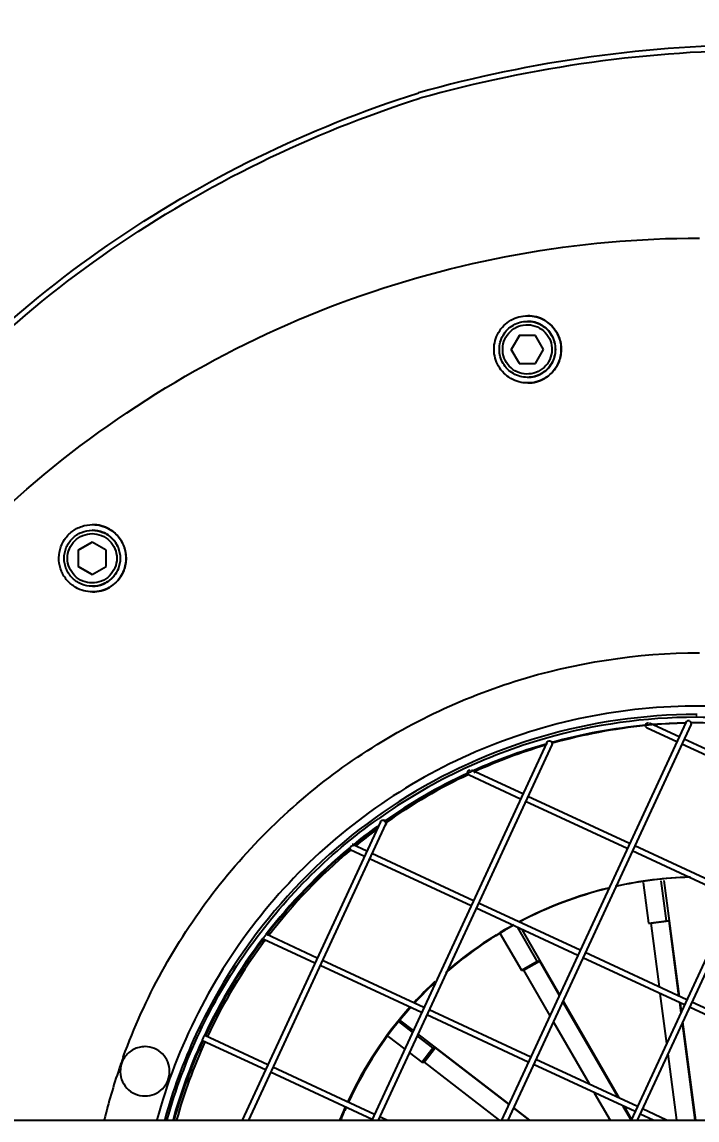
# Model space of a CAD drawing. Header units: millimetres. Extents: x 6781 to 13993, y -7973 to 4183.
# Drawn here: x 11633.5 to 11754.1, y -4701.5 to -4505.5 of the extents above; entities that cross this region are included whole.
import ezdxf

# ---------------------------------------------------------------- set-up
doc = ezdxf.new("R2010")
doc.units = ezdxf.units.MM
doc.header["$LTSCALE"] = 307.34
doc.header["$PDMODE"] = 3
doc.header["$PDSIZE"] = 8
doc.layers.get('0').update_dxf_attribs({"linetype": 'CONTINUOUS'})
doc.layers.get('Defpoints').update_dxf_attribs({"linetype": 'CONTINUOUS'})
doc.styles.get("Standard").update_dxf_attribs({"font": 'calibri.ttf'})
doc.dimstyles.new('DIMSTYLE_2', dxfattribs={"dimtxt": 35, "dimasz": 35, "dimexe": 1.5, "dimexo": 1, "dimgap": 0.875, "dimtad": 1, "dimdec": 0, "dimdsep": 46, "dimtxsty": 'Standard', "dimblk": '_FILLED', "dimblk1": '_FILLED', "dimblk2": '_FILLED', "dimcen": 0.09, "dimazin": 2, "dimtp": 0.01, "dimtm": 0.01, "dimtfac": 1, "dimtdec": 0, "dimtofl": 0, "dimtmove": 0, "dimatfit": 3, "dimldrblk": '_FILLED', "dimfxl": 1, "dimtolj": 1, "dimarcsym": 0})

# ---------------------------------------------------------------- blocks, each defined once
blk = doc.blocks.new('_FILLED')
at = {"color": 0, "linetype": 'ByBlock'}
blk.add_solid([(0, 0), (-1, 0.2143), (-1, -0.2143)], dxfattribs=at)
blk = doc.blocks.new('*D1023')
at = {"color": 0, "linetype": 'Continuous', "lineweight": -2}
for p, q in [((12014.27, -4351.39), (12014.27, -4384.66)), ((11355.22, -4685.18), (11355.22, -4381.66)), ((11390.22, -4383.16), (11979.27, -4383.16))]:
    blk.add_line(p, q, dxfattribs=at)
at = {"layer": 'Defpoints', "color": 0}
for p in [(12014.27, -4350.39), (12014.27, -4383.16), (11355.22, -4686.18)]:
    blk.add_point(p, dxfattribs=at)
at = {"color": 0, "linetype": 'ByBlock', "lineweight": -2, "xscale": 35, "yscale": 35, "zscale": 35, "rotation": 180}
blk.add_blockref('_FILLED', (11355.22, -4383.16), dxfattribs=at)
at = {"color": 0, "linetype": 'ByBlock', "lineweight": -2, "xscale": 35, "yscale": 35, "zscale": 35}
blk.add_blockref('_FILLED', (12014.27, -4383.16), dxfattribs=at)
at = {"color": 0, "insert": (11643.96, -4335.62), "char_height": 35, "attachment_point": 2, "line_spacing_factor": 0.9}
blk.add_mtext('\\A1;\\A1;BVNO-660', dxfattribs=at)

msp = doc.modelspace()

# ---------------------------------------------------------------- linework, layer by layer
at = {"color": 0, "linetype": 'Continuous'}
for p, q in [((11704.20247, -4518.23912), (11704.31903, -4518.2023)), ((11704.20502, -4518.24719), (11704.31903, -4518.2023)), ((11722.30965, -4561.459), (11720.86633, -4563.959)), ((11722.33764, -4561.459), (11720.89432, -4563.959)), ((11725.19627, -4561.459), (11722.30965, -4561.459)), ((11726.63959, -4563.959), (11725.19627, -4561.459)), ((11720.86633, -4563.959), (11722.30965, -4566.459)), ((11720.86633, -4563.959), (11720.89432, -4563.959)), ((11722.33764, -4566.459), (11720.89432, -4563.959)), ((11725.19627, -4566.459), (11726.63959, -4563.959)), ((11722.30965, -4566.459), (11725.19627, -4566.459)), ((11646.04657, -4598.34617), (11643.54668, -4599.78955)), ((11643.54668, -4599.78955), (11643.54668, -4602.6763)), ((11643.57467, -4599.78955), (11643.54668, -4599.78955)), ((11643.57467, -4599.78955), (11646.06056, -4598.35425)), ((11643.57467, -4599.78955), (11643.57467, -4602.6763)), ((11648.54646, -4599.78955), (11646.04657, -4598.34617)), ((11648.54646, -4602.6763), (11648.54646, -4599.78955)), ((11643.54668, -4602.6763), (11646.04657, -4604.11968)), ((11643.54668, -4602.6763), (11643.57467, -4602.6763)), ((11646.06056, -4604.1116), (11643.57467, -4602.6763)), ((11646.04657, -4604.11968), (11648.54646, -4602.6763)), ((11754.06645, -4629.10569), (11753.86214, -4629.10566)), ((11754.06623, -4629.28517), (11753.8623, -4629.29008)), ((11752.03699, -4630.50508), (11719.14719, -4701.45679)), ((11752.94421, -4630.92566), (11720.24937, -4701.45679)), ((11745.10835, -4631.00241), (11744.88015, -4631.02339)), ((11745.10835, -4631.00241), (11744.88164, -4631.0394)), ((11750.85083, -4633.06393), (11745.59081, -4630.62542)), ((11774.57769, -4631.81023), (11742.2929, -4701.45679)), ((11775.48491, -4632.2308), (11743.39508, -4701.45679)), ((11750.43027, -4633.97118), (11745.17006, -4631.53259)), ((11727.22379, -4634.10229), (11696.00148, -4701.45679)), ((11728.131, -4634.52287), (11697.10366, -4701.45679)), ((11769.48182, -4642.80333), (11751.33749, -4634.39176)), ((11769.90238, -4641.89608), (11751.75805, -4633.4845)), ((11722.96752, -4643.28415), (11713.79073, -4639.02987)), ((11714.11523, -4639.21923), (11714.32978, -4639.12254)), ((11713.24649, -4639.52427), (11713.10338, -4639.59043)), ((11713.34549, -4639.73891), (11713.20368, -4639.80695)), ((11722.54696, -4644.19141), (11713.36998, -4639.93704)), ((11714.20717, -4639.42258), (11714.41898, -4639.32112)), ((11741.59851, -4653.02356), (11723.45417, -4644.61199)), ((11742.01907, -4652.1163), (11723.87473, -4643.70473)), ((11697.52477, -4648.23945), (11672.85577, -4701.45679)), ((11698.43199, -4648.66003), (11673.95795, -4701.45679)), ((11692.10124, -4652.81991), (11691.87271, -4653.00929)), ((11692.69225, -4652.33558), (11692.51328, -4652.48142)), ((11695.0842, -4653.50438), (11692.53014, -4652.32034)), ((11692.7704, -4652.43172), (11692.59883, -4652.58615)), ((11692.79626, -4652.41441), (11692.82325, -4652.39242)), ((11692.88085, -4652.51819), (11692.90674, -4652.49493)), ((11761.07061, -4660.94845), (11742.92628, -4652.53688)), ((11692.20269, -4652.94272), (11691.98228, -4653.14111)), ((11694.66364, -4654.41164), (11692.1094, -4653.22751)), ((11714.13575, -4662.33653), (11695.99142, -4653.92496)), ((11760.65005, -4661.85571), (11742.50572, -4653.44414)), ((11713.71519, -4663.24379), (11695.57086, -4654.83222)), ((11750.9295, -4679.39383), (11748.20635, -4658.70619)), ((11744.42851, -4659.05746), (11745.39833, -4666.35101)), ((11748.62039, -4665.92685), (11747.66694, -4658.75635)), ((11732.76674, -4672.07594), (11714.62241, -4663.66437)), ((11733.1873, -4671.16868), (11715.04297, -4662.75711)), ((11745.39833, -4666.35101), (11748.62039, -4665.92685)), ((11745.39833, -4666.35101), (11745.79482, -4666.35101)), ((11745.79482, -4666.35101), (11749.01688, -4665.92685)), ((11745.79482, -4666.35101), (11747.28955, -4677.70637)), ((11748.62039, -4665.92685), (11749.01688, -4665.92685)), ((11749.01688, -4665.92685), (11750.78047, -4679.32474)), ((11677.13059, -4668.28388), (11677.03922, -4668.40228)), ((11686.25243, -4672.55676), (11677.10078, -4668.31412)), ((11677.27299, -4668.39396), (11677.1773, -4668.50868)), ((11718.8558, -4668.09147), (11722.69655, -4674.72677)), ((11725.51103, -4673.10181), (11722.03832, -4667.10233)), ((11722.78332, -4667.4477), (11729.51052, -4679.10044)), ((11685.83187, -4673.46402), (11676.68003, -4669.22129)), ((11676.90335, -4669.41557), (11676.96907, -4669.32801)), ((11676.99356, -4669.48322), (11677.06376, -4669.39919)), ((11752.23885, -4680.00083), (11734.09452, -4671.58926)), ((11704.88342, -4682.29617), (11686.73909, -4673.88459)), ((11705.30398, -4681.38891), (11687.15965, -4672.97734)), ((11722.69655, -4674.72677), (11725.51103, -4673.10181)), ((11723.09305, -4674.72677), (11725.90753, -4673.10181)), ((11725.51103, -4673.10181), (11725.90753, -4673.10181)), ((11725.90753, -4673.10181), (11729.44819, -4679.23489)), ((11751.81829, -4680.90809), (11733.67396, -4672.49652)), ((11722.69655, -4674.72677), (11723.09305, -4674.72677)), ((11723.09305, -4674.72677), (11727.77696, -4682.84017)), ((11730.12183, -4680.15936), (11740.16045, -4697.5481)), ((11747.44407, -4678.88023), (11748.61937, -4687.80897)), ((11724.35553, -4690.22106), (11706.2112, -4681.80949)), ((11730.05951, -4680.2938), (11739.96937, -4697.45951)), ((11750.93499, -4680.4986), (11751.17232, -4682.3016)), ((11751.28131, -4682.06648), (11751.08402, -4680.56769)), ((11770.86984, -4689.74024), (11752.7255, -4681.32867)), ((11771.2904, -4688.83298), (11753.14606, -4680.42141)), ((11703.26591, -4685.78556), (11700.79731, -4683.89436)), ((11703.40825, -4685.47849), (11700.99773, -4683.62869)), ((11723.93497, -4691.12832), (11705.79064, -4682.71674)), ((11728.38827, -4683.89908), (11734.84545, -4695.0841)), ((11751.41608, -4684.15343), (11753.69375, -4701.45679)), ((11753.83369, -4701.45679), (11751.52507, -4683.91831)), ((11720.48086, -4698.57973), (11704.22123, -4686.10236)), ((11677.00011, -4692.51639), (11665.75907, -4687.30513)), ((11666.0871, -4686.35109), (11666.0692, -4686.38919)), ((11677.42067, -4691.60914), (11666.17963, -4686.39788)), ((11666.27207, -4686.43801), (11666.25534, -4686.47656)), ((11666.60703, -4686.59545), (11666.63754, -4686.5301)), ((11666.8011, -4686.68599), (11666.82983, -4686.61998)), ((11698.88599, -4686.52414), (11701.86545, -4688.80671)), ((11706.90639, -4688.57455), (11704.07924, -4686.40866)), ((11702.67878, -4689.42982), (11704.92797, -4691.15292)), ((11704.92797, -4691.15292), (11706.90639, -4688.57455)), ((11705.32446, -4691.15292), (11707.30289, -4688.57455)), ((11706.90639, -4688.57455), (11707.30289, -4688.57455)), ((11707.30289, -4688.57455), (11720.44414, -4698.65894)), ((11748.86313, -4689.6608), (11750.41586, -4701.45679)), ((11704.92797, -4691.15292), (11705.32446, -4691.15292)), ((11705.32446, -4691.15292), (11718.75172, -4701.45679)), ((11742.98652, -4699.96047), (11724.84219, -4691.54889)), ((11743.40708, -4699.05321), (11725.26275, -4690.64164)), ((11696.05166, -4701.34854), (11677.90733, -4692.93697)), ((11696.47222, -4700.44129), (11678.32789, -4692.02972)), ((11735.71431, -4696.58912), (11738.52444, -4701.45679)), ((11721.25712, -4699.2828), (11724.0901, -4701.45679)), ((11724.23004, -4701.45679), (11721.29384, -4699.20359)), ((11740.83823, -4698.96453), (11742.27702, -4701.45679)), ((11741.0293, -4699.05312), (11742.34815, -4701.3376)), ((11748.59176, -4701.45679), (11744.3143, -4699.47379)), ((11373.32429, -4701.45679), (11834.27299, -4701.45679)), ((11698.66272, -4701.45679), (11697.37943, -4700.86187)), ((11746.21418, -4701.45679), (11743.89374, -4700.38104))]:
    msp.add_line(p, q, dxfattribs=at)
for centre, radius, start, end in [((11766.7562, -4740.66163), 231.05578, 90.036001, 105.6777214), ((11766.74472, -4740.63798), 230.03205, 90.0347459, 105.68193), ((11753.9385, -4728.06664), 98.46091, 90.039921, 105.8801423), ((11753.90521, -4727.77024), 97.16689, 95.329433, 105.455965), ((11754.54089, -4727.77193), 97.16882, 95.7076226, 105.6981118), ((11754.10562, -4727.76708), 97.16374, 95.4489652, 105.420735), ((11753.85809, -4727.43983), 96.83353, 94.8892046, 95.184235), ((11753.8617, -4727.48217), 96.87603, 94.4856557, 94.8891969), ((11753.87351, -4727.65237), 97.04664, 91.1364403, 94.4847487), ((11754.07393, -4727.64254), 97.03681, 91.2574634, 94.5955592), ((11754.50659, -4727.62584), 97.02009, 91.5190612, 94.8293663), ((11753.87477, -4727.69486), 97.08914, 90.0027884, 90.556805), ((11754.07558, -4727.69605), 97.09034, 90.121061, 90.5602369), ((11754.50909, -4727.69947), 97.09376, 90.3764494, 90.8134355), ((11753.84737, -4727.8416), 98.23585, 77.8221263, 89.986859), ((11753.84854, -4727.83315), 97.22743, 77.9643268, 89.9873273), ((11754.18557, -4728.24931), 98.7044, 105.9890739, 125.2985635), ((11753.91356, -4727.70837), 97.10957, 106.144157, 114.1209237), ((11754.11351, -4727.70529), 97.10638, 106.2898993, 114.1855038), ((11754.54495, -4727.6986), 97.09942, 106.6042497, 114.3257901), ((11753.89088, -4727.65266), 97.04975, 105.9035634, 106.1404408), ((11753.89693, -4727.64649), 97.0463, 114.126894, 114.3446993), ((11753.9783, -4727.78084), 97.20241, 114.8670078, 125.0665962), ((11754.61153, -4727.77731), 97.19883, 115.1499252, 125.2793664), ((11754.17509, -4727.77385), 97.19439, 114.9533355, 124.9661637), ((11753.90187, -4727.65739), 97.05826, 114.3447033, 114.7636485), ((11753.8388, -4727.55513), 96.93751, 125.9161111, 129.1079244), ((11754.03507, -4727.549), 96.92986, 126.1203341, 129.1613384), ((11754.46115, -4727.53935), 96.91771, 126.5671725, 129.2788315), ((11753.86602, -4727.58695), 96.97938, 129.2449437, 129.5599884), ((11692.45851, -4652.7746), 0.50123, 39.8365681, 51.9962533), ((11754.10119, -4727.81986), 97.30882, 129.7541606, 142.2784124), ((11754.30191, -4727.81931), 97.30834, 129.8206024, 142.3335222), ((11754.7331, -4727.81606), 97.30449, 130.0108711, 142.4425054), ((11754.65905, -4727.76978), 69.66464, 91.4433472, 102.6078339), ((11754.82386, -4727.74247), 69.6373, 91.7363457, 102.7065898), ((11754.89964, -4727.84679), 69.75638, 103.8294489, 117.788213), ((11754.73643, -4727.86046), 69.77068, 103.7355178, 117.5950518), ((11753.87527, -4727.60498), 96.99865, 142.3855026, 142.6898209), ((11754.92874, -4727.77625), 69.70798, 118.8257078, 131.0482204), ((11754.73689, -4727.74437), 69.66845, 118.7074225, 130.5410008), ((11754.08662, -4727.73), 97.24263, 142.9136075, 154.8162714), ((11754.28569, -4727.72865), 97.24044, 142.9893594, 154.8309113), ((11754.71796, -4727.72722), 97.23869, 143.1533478, 154.933494), ((11753.86017, -4727.59346), 96.97966, 142.689824, 142.8972826), ((11754.70801, -4727.67007), 69.5934, 132.9934308, 137.3221605), ((11754.83099, -4727.62505), 69.52987, 132.9455195, 137.4055233), ((11754.94256, -4727.80284), 69.85674, 138.2447118, 154.937509), ((11755.12191, -4727.81025), 69.87028, 138.3203076, 154.9943208), ((11754.10984, -4727.66189), 98.66644, 155.1373104, 164.5717972), ((11754.02318, -4727.65761), 97.15454, 155.429686, 164.3141899), ((11754.22235, -4727.65692), 97.15273, 155.4770796, 164.3142117), ((11754.65168, -4727.65527), 97.14829, 155.5890818, 164.3144896), ((11753.93402, -4727.6283), 97.06126, 155.1217224, 155.4235384), ((11753.92322, -4727.62329), 97.04937, 154.8570835, 155.1217218), ((11655.46954, -4692.75217), 4.38615, 89.6952001, 89.9999824), ((11754.60665, -4727.63405), 109.58985, 160.0284219, 161.2071064), ((11754.53952, -4727.61018), 109.51861, 161.2076126, 166.1622444), ((11655.46954, -4692.77982), 4.3862, 270.0000176, 270.3047962), ((11754.71155, -4727.63649), 69.57704, 155.807637, 157.825699), ((11754.75603, -4727.58131), 69.44195, 155.8636032, 157.8688314)]:
    msp.add_arc(centre, radius, start, end, dxfattribs=at)
for points, knots in [([(11560.10663, -4701.42484), (11561.51497, -4680.91959), (11570.54559, -4640.07368), (11601.49028, -4585.70949), (11647.03668, -4542.83211), (11684.60612, -4524.43617), (11704.20247, -4518.23912)], [0, 0, 0, 0, 0.250004124, 0.500005769, 0.750004408, 1, 1, 1, 1]), ([(11561.09773, -4701.42475), (11562.50609, -4681.01815), (11571.50721, -4640.37082), (11602.32272, -4586.2777), (11647.66654, -4543.62212), (11685.06295, -4525.32827), (11704.56779, -4519.1684)], [0, 0, 0, 0, 0.250004247, 0.500006007, 0.750004711, 1, 1, 1, 1]), ([(11572.90906, -4701.44076), (11576.00567, -4679.94634), (11590.04484, -4637.69073), (11631.81672, -4585.94773), (11688.98463, -4551.97765), (11732.80919, -4544.10605), (11754.52473, -4544.10583)], [0, 0, 0, 0, 0.250005188, 0.500006455, 0.750003872, 1, 1, 1, 1]), ([(11718.61301, -4566.959), (11718.35196, -4566.50683), (11717.9467, -4565.52913), (11717.74036, -4563.95911), (11717.94705, -4562.38814), (11718.55338, -4560.92447), (11719.51777, -4559.66754), (11720.77491, -4558.70308), (11722.23772, -4558.09683), (11723.28703, -4557.95898), (11723.80912, -4557.959)], [0, 0, 0, 0, 0.125001913, 0.250003567, 0.375005666, 0.500006943, 0.625007192, 0.750006085, 0.875003493, 1, 1, 1, 1]), ([(11723.80912, -4557.959), (11724.33119, -4557.95903), (11725.38042, -4558.09685), (11726.84326, -4558.70336), (11728.09987, -4559.66706), (11728.74383, -4560.50685), (11729.00486, -4560.959)], [0, 0, 0, 0, 0.249996059, 0.499994054, 0.749994487, 1, 1, 1, 1]), ([(11729.02072, -4560.959), (11728.75968, -4560.50684), (11728.11571, -4559.66702), (11726.85904, -4558.70331), (11725.39614, -4558.09681), (11724.34688, -4557.959), (11723.82479, -4557.959)], [0, 0, 0, 0, 0.250004014, 0.500004876, 0.750003142, 1, 1, 1, 1]), ([(11719.42862, -4561.459), (11719.64616, -4561.08219), (11720.1828, -4560.38234), (11721.23003, -4559.57926), (11722.4491, -4559.07383), (11723.32349, -4558.95901), (11723.75856, -4558.959)], [0, 0, 0, 0, 0.250008332, 0.500004967, 0.750002992, 1, 1, 1, 1]), ([(11719.94261, -4561.759), (11720.22873, -4561.26341), (11721.00563, -4560.37593), (11722.58433, -4559.59867), (11724.34228, -4559.48296), (11726.01012, -4560.04937), (11727.33451, -4561.21062), (11728.11326, -4562.79095), (11728.22951, -4564.5468), (11727.84943, -4565.6634), (11727.56331, -4566.159)], [0, 0, 0, 0, 0.124999734, 0.249998697, 0.374997425, 0.499995297, 0.624994099, 0.749995215, 0.874997448, 1, 1, 1, 1]), ([(11723.75856, -4558.959), (11724.19363, -4558.95899), (11725.06804, -4559.0739), (11726.28702, -4559.57912), (11727.3346, -4560.38285), (11728.13822, -4561.43029), (11728.64349, -4562.65), (11728.81569, -4563.95912), (11728.64375, -4565.26745), (11728.30604, -4566.08219), (11728.0885, -4566.459)], [0, 0, 0, 0, 0.124996673, 0.249994222, 0.37499299, 0.499992994, 0.624994388, 0.749996289, 0.874996276, 1, 1, 1, 1]), ([(11728.13887, -4566.459), (11728.35642, -4566.08218), (11728.69414, -4565.26743), (11728.86607, -4563.95907), (11728.69384, -4562.64991), (11728.18853, -4561.43018), (11727.38486, -4560.38273), (11726.33723, -4559.57902), (11725.1182, -4559.07384), (11724.24377, -4558.95897), (11723.8087, -4558.95901)], [0, 0, 0, 0, 0.125003264, 0.250002958, 0.375005398, 0.500008239, 0.625008874, 0.750007452, 0.875004249, 1, 1, 1, 1]), ([(11723.75856, -4568.95899), (11723.32349, -4568.959), (11722.44908, -4568.8441), (11721.23009, -4568.33887), (11720.18252, -4567.53514), (11719.3789, -4566.4877), (11718.87363, -4565.26799), (11718.70142, -4563.95887), (11718.87336, -4562.65054), (11719.21108, -4561.8358), (11719.42862, -4561.459)], [0, 0, 0, 0, 0.124996673, 0.249994222, 0.37499299, 0.499992994, 0.624994388, 0.749996289, 0.874996276, 1, 1, 1, 1]), ([(11727.56331, -4566.159), (11727.27719, -4566.65458), (11726.50029, -4567.54206), (11724.92159, -4568.31932), (11723.16364, -4568.43503), (11721.4958, -4567.86862), (11720.17141, -4566.70737), (11719.39266, -4565.12704), (11719.27641, -4563.37119), (11719.65649, -4562.2546), (11719.94261, -4561.759)], [0, 0, 0, 0, 0.124999734, 0.249998697, 0.374997425, 0.499995297, 0.624994099, 0.749995215, 0.874997448, 1, 1, 1, 1]), ([(11729.00486, -4560.959), (11729.39503, -4561.63481), (11729.9135, -4563.15735), (11729.75427, -4565.5521), (11728.69485, -4567.70565), (11727.48459, -4568.76496), (11726.80881, -4569.15515)], [0, 0, 0, 0, 0.250001413, 0.500003551, 0.75000361, 1, 1, 1, 1]), ([(11726.82467, -4569.15515), (11727.50045, -4568.76496), (11728.71071, -4567.70565), (11729.77013, -4565.5521), (11729.92936, -4563.15735), (11729.41089, -4561.63481), (11729.02072, -4560.959)], [0, 0, 0, 0, 0.249996387, 0.499996444, 0.749998584, 1, 1, 1, 1]), ([(11728.0885, -4566.459), (11727.87096, -4566.8358), (11727.33431, -4567.53565), (11726.28709, -4568.33873), (11725.06802, -4568.84416), (11724.19363, -4568.95898), (11723.75856, -4568.95899)], [0, 0, 0, 0, 0.250008332, 0.500004967, 0.750002992, 1, 1, 1, 1]), ([(11723.80918, -4568.95899), (11724.24422, -4568.95896), (11725.11857, -4568.8441), (11726.33756, -4568.33866), (11727.38472, -4567.53561), (11727.92135, -4566.83578), (11728.13887, -4566.459)], [0, 0, 0, 0, 0.249996647, 0.49999341, 0.749989217, 1, 1, 1, 1]), ([(11723.80894, -4569.95899), (11723.28686, -4569.95899), (11722.23759, -4569.82118), (11720.77469, -4569.21468), (11719.51803, -4568.25097), (11718.87405, -4567.41115), (11718.61301, -4566.959)], [0, 0, 0, 0, 0.249996856, 0.499995121, 0.749995983, 1, 1, 1, 1]), ([(11726.80881, -4569.15515), (11726.35667, -4569.4162), (11725.37973, -4569.8215), (11724.33102, -4569.95899), (11723.80894, -4569.95899)], [0, 0, 0, 0, 0.500001745, 1, 1, 1, 1]), ([(11723.8248, -4569.95899), (11724.34688, -4569.95899), (11725.39559, -4569.8215), (11726.37253, -4569.4162), (11726.82467, -4569.15515)], [0, 0, 0, 0, 0.499998253, 1, 1, 1, 1]), ([(11643.10268, -4606.42908), (11642.5384, -4606.10328), (11641.50929, -4605.25954), (11640.45997, -4603.57049), (11640.00774, -4601.63227), (11640.20296, -4599.65195), (11641.02408, -4597.83935), (11642.38486, -4596.38698), (11644.13812, -4595.44897), (11645.45122, -4595.23289), (11646.10278, -4595.23293)], [0, 0, 0, 0, 0.124998726, 0.249999776, 0.375001852, 0.500004213, 0.625005788, 0.750005469, 0.875003167, 1, 1, 1, 1]), ([(11646.10278, -4595.23293), (11646.62482, -4595.23296), (11647.67345, -4595.37045), (11648.65031, -4595.77574), (11649.10242, -4596.03677)], [0, 0, 0, 0, 0.499996326, 1, 1, 1, 1]), ([(11649.11828, -4596.03677), (11648.66614, -4595.77572), (11647.6892, -4595.37042), (11646.64049, -4595.23293), (11646.11841, -4595.23293)], [0, 0, 0, 0, 0.500001745, 1, 1, 1, 1]), ([(11641.05239, -4601.23293), (11641.05239, -4600.58263), (11641.31258, -4599.26781), (11642.42524, -4597.60587), (11644.08711, -4596.49314), (11645.40189, -4596.23293), (11646.05217, -4596.23293)], [0, 0, 0, 0, 0.250003919, 0.50000702, 0.750004983, 1, 1, 1, 1]), ([(11641.64676, -4601.23293), (11641.64676, -4600.66067), (11641.87586, -4599.50362), (11642.85443, -4598.04112), (11644.31901, -4597.06189), (11646.04659, -4596.71846), (11647.77416, -4597.06191), (11649.23871, -4598.04113), (11650.21727, -4599.50362), (11650.44638, -4600.66066), (11650.44638, -4601.23293)], [0, 0, 0, 0, 0.125001892, 0.250003552, 0.375003935, 0.500001453, 0.624998097, 0.749996516, 0.874997093, 1, 1, 1, 1]), ([(11646.05217, -4596.23293), (11646.70244, -4596.23293), (11648.01723, -4596.49314), (11649.6791, -4597.60587), (11650.79175, -4599.26781), (11651.05195, -4600.58263), (11651.05195, -4601.23293)], [0, 0, 0, 0, 0.249995017, 0.49999298, 0.749996081, 1, 1, 1, 1]), ([(11651.10233, -4601.23293), (11651.10233, -4600.58264), (11650.84213, -4599.26783), (11649.72949, -4597.60589), (11648.06764, -4596.49316), (11646.75286, -4596.23294), (11646.10259, -4596.23293)], [0, 0, 0, 0, 0.250002915, 0.500005609, 0.750005516, 1, 1, 1, 1]), ([(11649.10242, -4596.03677), (11649.7782, -4596.42696), (11650.98846, -4597.48628), (11652.04788, -4599.63982), (11652.20711, -4602.03457), (11651.68864, -4603.55711), (11651.29847, -4604.23293)], [0, 0, 0, 0, 0.249996387, 0.499996444, 0.749998584, 1, 1, 1, 1]), ([(11651.31433, -4604.23293), (11651.7045, -4603.55711), (11652.22297, -4602.03457), (11652.06374, -4599.63982), (11651.00432, -4597.48628), (11649.79406, -4596.42696), (11649.11828, -4596.03677)], [0, 0, 0, 0, 0.250001413, 0.500003551, 0.75000361, 1, 1, 1, 1]), ([(11646.05217, -4606.23293), (11645.40189, -4606.23293), (11644.08711, -4605.97271), (11642.42524, -4604.85998), (11641.31258, -4603.19804), (11641.05239, -4601.88322), (11641.05239, -4601.23293)], [0, 0, 0, 0, 0.249995017, 0.49999298, 0.749996081, 1, 1, 1, 1]), ([(11650.44638, -4601.23293), (11650.44638, -4601.80519), (11650.21728, -4602.96223), (11649.23871, -4604.42473), (11647.77413, -4605.40396), (11646.04655, -4605.74739), (11644.31898, -4605.40394), (11642.85443, -4604.42472), (11641.87587, -4602.96223), (11641.64676, -4601.80519), (11641.64676, -4601.23293)], [0, 0, 0, 0, 0.125001892, 0.250003552, 0.375003935, 0.500001453, 0.624998097, 0.749996516, 0.874997093, 1, 1, 1, 1]), ([(11651.05195, -4601.23293), (11651.05195, -4601.88322), (11650.79175, -4603.19804), (11649.6791, -4604.85998), (11648.01723, -4605.97271), (11646.70244, -4606.23293), (11646.05217, -4606.23293)], [0, 0, 0, 0, 0.250003919, 0.50000702, 0.750004983, 1, 1, 1, 1]), ([(11646.1025, -4606.23292), (11646.75277, -4606.23293), (11648.06757, -4605.97272), (11649.72945, -4604.86), (11650.84212, -4603.19806), (11651.10233, -4601.88323), (11651.10233, -4601.23293)], [0, 0, 0, 0, 0.249994375, 0.49999207, 0.749993897, 1, 1, 1, 1]), ([(11651.29847, -4604.23293), (11651.03743, -4604.68508), (11650.39346, -4605.5249), (11649.13679, -4606.48861), (11647.67389, -4607.09511), (11646.62463, -4607.23292), (11646.10254, -4607.23292)], [0, 0, 0, 0, 0.250004014, 0.500004876, 0.750003142, 1, 1, 1, 1]), ([(11646.1184, -4607.23292), (11646.64049, -4607.23292), (11647.68975, -4607.09511), (11649.15265, -4606.48861), (11650.40932, -4605.5249), (11651.05329, -4604.68508), (11651.31433, -4604.23293)], [0, 0, 0, 0, 0.249996856, 0.499995121, 0.749995983, 1, 1, 1, 1]), ([(11646.10254, -4607.23292), (11645.58046, -4607.23292), (11644.53175, -4607.09543), (11643.55481, -4606.69013), (11643.10268, -4606.42908)], [0, 0, 0, 0, 0.499998253, 1, 1, 1, 1]), ([(11651.6073, -4690.2032), (11655.40166, -4679.76218), (11666.26715, -4659.914), (11690.70939, -4636.5224), (11721.04192, -4621.53876), (11743.40718, -4618.10584), (11754.51595, -4618.10573)], [0, 0, 0, 0, 0.250004446, 0.500005119, 0.750002941, 1, 1, 1, 1]), ([(11787.28544, -4633.27079), (11774.45019, -4628.75604), (11746.57747, -4625.00434), (11706.25802, -4636.57666), (11673.86497, -4663.228), (11661.15107, -4688.31486), (11657.59213, -4701.44773)], [0, 0, 0, 0, 0.24999688, 0.499994333, 0.749995169, 1, 1, 1, 1]), ([(11753.86214, -4629.10566), (11744.57057, -4629.11394), (11725.88295, -4631.79447), (11700.18169, -4643.49508), (11678.77352, -4661.9114), (11668.49586, -4677.74796), (11664.58801, -4686.17808)], [0, 0, 0, 0, 0.249996464, 0.499994813, 0.749996531, 1, 1, 1, 1]), ([(11745.17006, -4631.53259), (11745.06533, -4631.48452), (11744.86275, -4631.29183), (11744.86307, -4630.99605), (11744.92211, -4630.86869)], [0, 0, 0, 0, 0.450819229, 1, 1, 1, 1]), ([(11744.92211, -4630.86869), (11744.96489, -4630.7764), (11745.10178, -4630.62757), (11745.2926, -4630.57887), (11745.37855, -4630.57907)], [0, 0, 0, 0, 0.541992518, 1, 1, 1, 1]), ([(11752.48636, -4630.21534), (11752.4336, -4630.21536), (11752.24895, -4630.24323), (11752.09132, -4630.38522), (11752.03699, -4630.50508)], [0, 0, 0, 0, 0.286172503, 1, 1, 1, 1]), ([(11752.69621, -4630.26174), (11752.82392, -4630.32094), (11753.01589, -4630.54357), (11752.99144, -4630.82145), (11752.94421, -4630.92566)], [0, 0, 0, 0, 0.551614378, 1, 1, 1, 1]), ([(11727.22379, -4634.10229), (11727.24153, -4634.06315), (11727.33737, -4633.90526), (11727.53257, -4633.81267), (11727.67315, -4633.81257)], [0, 0, 0, 0, 0.234102469, 1, 1, 1, 1]), ([(11727.88301, -4633.85895), (11728.01071, -4633.91815), (11728.20268, -4634.14078), (11728.17824, -4634.41865), (11728.131, -4634.52287)], [0, 0, 0, 0, 0.551602014, 1, 1, 1, 1]), ([(11713.12203, -4639.27314), (11713.14451, -4639.22463), (11713.24899, -4639.06737), (11713.4456, -4638.9832), (11713.57846, -4638.9835)], [0, 0, 0, 0, 0.286918636, 1, 1, 1, 1]), ([(11713.36998, -4639.93704), (11713.26526, -4639.88898), (11713.06269, -4639.69629), (11713.06299, -4639.40051), (11713.12203, -4639.27314)], [0, 0, 0, 0, 0.450770487, 1, 1, 1, 1]), ([(11659.44875, -4701.39018), (11662.41701, -4690.69784), (11672.08481, -4670.17737), (11688.10184, -4654.11448), (11697.1505, -4647.69151)], [0, 0, 0, 0, 0.500004071, 1, 1, 1, 1]), ([(11697.52477, -4648.23945), (11697.56053, -4648.16055), (11697.68424, -4648.0089), (11697.87499, -4647.94981), (11697.97414, -4647.94973)], [0, 0, 0, 0, 0.46628941, 1, 1, 1, 1]), ([(11698.58219, -4648.66003), (11698.64957, -4648.51467), (11698.63064, -4648.12886), (11698.28839, -4647.94955), (11698.12818, -4647.94976)], [0, 0, 0, 0, 0.500007484, 1, 1, 1, 1]), ([(11698.18399, -4647.99611), (11698.31169, -4648.05531), (11698.50367, -4648.27792), (11698.47923, -4648.5558), (11698.43199, -4648.66003)], [0, 0, 0, 0, 0.551562351, 1, 1, 1, 1]), ([(11655.46954, -4688.36602), (11655.11417, -4688.36602), (11654.40045, -4688.45296), (11653.39493, -4688.83675), (11652.51093, -4689.45069), (11652.03664, -4689.99108), (11651.83622, -4690.28454)], [0, 0, 0, 0, 0.250000983, 0.499996527, 0.749996551, 1, 1, 1, 1]), ([(11655.49288, -4697.16596), (11656.06321, -4697.16293), (11657.21506, -4696.92928), (11658.66914, -4695.94925), (11659.64195, -4694.48782), (11659.98305, -4692.76603), (11659.64195, -4691.04423), (11658.66914, -4689.58281), (11657.21507, -4688.60277), (11656.06321, -4688.36912), (11655.49288, -4688.36609)], [0, 0, 0, 0, 0.124998482, 0.249997095, 0.374997614, 0.499999831, 0.625002006, 0.750002388, 0.875001008, 1, 1, 1, 1]), ([(11651.83622, -4690.28454), (11651.62257, -4690.59737), (11651.27498, -4691.28137), (11651.11493, -4692.03174), (11651.08422, -4692.40932)], [0, 0, 0, 0, 0.499997883, 1, 1, 1, 1]), ([(11651.08422, -4692.40932), (11651.03547, -4693.00876), (11651.18951, -4694.24268), (11652.14205, -4695.83397), (11653.6508, -4696.91244), (11654.86815, -4697.16602), (11655.46954, -4697.16602)], [0, 0, 0, 0, 0.250004774, 0.50000642, 0.75000412, 1, 1, 1, 1])]:
    msp.add_open_spline(points, degree=3, knots=knots, dxfattribs=at)
for points in [[(11752.69621, -4630.26174), (11752.63122, -4630.23161), (11752.558, -4630.21531), (11752.48636, -4630.21534)], [(11727.67315, -4633.81257), (11727.74479, -4633.81251), (11727.81801, -4633.82882), (11727.88301, -4633.85895)], [(11697.97414, -4647.94973), (11698.04578, -4647.94967), (11698.119, -4647.96598), (11698.18399, -4647.99611)], [(11698.31812, -4648.91241), (11698.37196, -4648.89035), (11698.42266, -4648.85831), (11698.46561, -4648.81906)], [(11698.46561, -4648.81906), (11698.51413, -4648.77472), (11698.55455, -4648.71966), (11698.58219, -4648.66003)], [(11692.76712, -4652.37965), (11692.68166, -4652.31298), (11692.56799, -4652.27396), (11692.4596, -4652.27399)], [(11677.41403, -4668.4473), (11677.32353, -4668.33886), (11677.17147, -4668.26773), (11677.03023, -4668.26777)], [(11666.47823, -4686.51407), (11666.43397, -4686.46572), (11666.37904, -4686.42545), (11666.31957, -4686.39788)]]:
    msp.add_open_spline(points, degree=3, dxfattribs=at)

# ---------------------------------------------------------------- dimensions: what is measured, and where the dimension line sits
dim = msp.add_linear_dim(base=(12014.27299, -4383.16424), p1=(11355.22169, -4686.17933), p2=(12014.27299, -4350.39485), text='\\A1;BVNO-660', dimstyle='DIMSTYLE_2', override={"dimtxsty": 'Standard'}, dxfattribs=at)
dim.commit()
dim.dimension.update_dxf_attribs({"geometry": '*D1023', "text_midpoint": (11643.96493, -4383.16424), "dimtype": 160})

doc.saveas('drawing.dxf')
